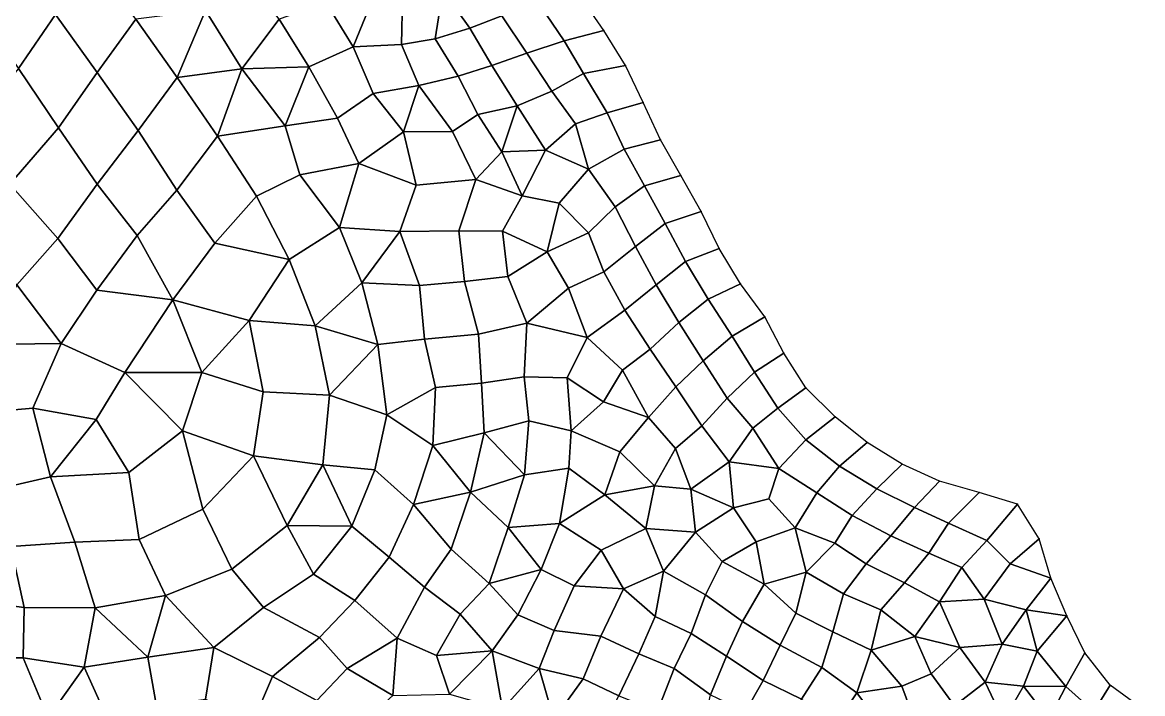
# Model space of a CAD drawing. Extents: x 727294 to 731543, y 8575035 to 8579824.
# Drawn here: x 730345 to 730889, y 8577474 to 8577800 of the extents above; entities that cross this region are included whole.
import ezdxf

# ---------------------------------------------------------------- set-up
doc = ezdxf.new("R2010")
doc.units = 0
for name, color, linetype in [('MESH_BOUND', 25, 'CONTINUOUS'), ('MESH_ELEMS', 250, 'CONTINUOUS'), ('MESH_NODES', 18, 'CONTINUOUS')]:
    doc.layers.add(name, color=color, linetype=linetype)

msp = doc.modelspace()

# ---------------------------------------------------------------- linework, layer by layer
at = {"layer": 'MESH_BOUND', "color": 25}
for points in [[(730627.58, 8577796.01, 38.17), (730616.3, 8577812.52, 38.15)], [(730638.22, 8577779.08, 38.17), (730627.58, 8577796.01, 38.17)], [(730646.79, 8577761.01, 38.17), (730638.22, 8577779.08, 38.17)], [(730655.08, 8577742.82, 38.17), (730646.79, 8577761.01, 38.17)], [(730665.05, 8577725.48, 38.17), (730655.08, 8577742.82, 38.17)], [(730674.96, 8577708.11, 38.17), (730665.05, 8577725.48, 38.17)], [(730683.66, 8577690.11, 38.17), (730674.96, 8577708.11, 38.17)], [(730693.94, 8577672.97, 38.17), (730683.66, 8577690.11, 38.17)], [(730705.84, 8577656.93, 38.16), (730693.94, 8577672.97, 38.17)], [(730715.1, 8577639.2, 38.15), (730705.84, 8577656.93, 38.16)], [(730725.69, 8577622.3, 38.16), (730715.1, 8577639.2, 38.15)], [(730739.95, 8577608.29, 38.17), (730725.69, 8577622.3, 38.16)], [(730755.5, 8577595.72, 38.17), (730739.95, 8577608.29, 38.17)], [(730772.49, 8577585.21, 38.17), (730755.5, 8577595.72, 38.17)], [(730790.73, 8577577.05, 38.17), (730772.49, 8577585.21, 38.17)], [(730809.95, 8577571.54, 38.17), (730790.73, 8577577.05, 38.17)], [(730828.64, 8577565.78, 38.17), (730809.95, 8577571.54, 38.17)], [(730839.1, 8577549.01, 38.17), (730828.64, 8577565.78, 38.17)], [(730844.8, 8577529.88, 38.17), (730839.1, 8577549.01, 38.17)], [(730852.6, 8577511.46, 38.17), (730844.8, 8577529.88, 38.17)], [(730861.26, 8577493.53, 38.17), (730852.6, 8577511.46, 38.17)], [(730873.57, 8577477.85, 38.17), (730861.26, 8577493.53, 38.17)], [(730889.33, 8577466.29, 38.17), (730873.57, 8577477.85, 38.17)]]:
    msp.add_polyline3d(points, dxfattribs=at)
at = {"layer": 'MESH_ELEMS', "color": 179}
for points in [[(730322.69, 8577806.32, 31.09), (730343.31, 8577777.52, 31.19), (730361.33, 8577803.75, 31.31), (730340.89, 8577831.8, 31.02)], [(730400.26, 8577801.47, 30.42), (730379.98, 8577829.61, 30.73), (730361.33, 8577803.75, 31.31), (730381.51, 8577775.56, 31.11)], [(730434.08, 8577805.71, 30.86), (730451.77, 8577777.34, 31), (730469.93, 8577801.47, 30.66), (730450.57, 8577826.54, 30.43)], [(730545.68, 8577792.03, 32.76), (730549.4, 8577815.67, 32.3), (730529.85, 8577812, 31.43), (730529.36, 8577789.17, 31.34)], [(730545.68, 8577792.03, 32.76), (730562.49, 8577797.09, 32.85), (730549.4, 8577815.67, 32.3), (730545.68, 8577792.03, 32.76)], [(730562.49, 8577797.09, 32.85), (730578.07, 8577803.18, 33.02), (730567.37, 8577820.54, 33.11), (730549.4, 8577815.67, 32.3)], [(730514.86, 8577810.33, 31.37), (730492.82, 8577809.43, 30.59), (730505.83, 8577788.15, 31.33), (730514.86, 8577810.33, 31.37)], [(730505.83, 8577788.15, 31.33), (730529.36, 8577789.17, 31.34), (730529.85, 8577812, 31.43), (730514.86, 8577810.33, 31.37)], [(730608.43, 8577791.05, 35.63), (730627.58, 8577796.01, 38.17), (730616.3, 8577812.52, 38.15), (730596.69, 8577808.23, 36.22)], [(730434.08, 8577805.71, 30.86), (730400.26, 8577801.47, 30.42), (730420.32, 8577773.17, 30.75), (730434.08, 8577805.71, 30.86)], [(730434.08, 8577805.71, 30.86), (730420.32, 8577773.17, 30.75), (730451.77, 8577777.34, 31), (730434.08, 8577805.71, 30.86)], [(730492.82, 8577809.43, 30.59), (730469.93, 8577801.47, 30.66), (730484.24, 8577778.33, 30.99), (730505.83, 8577788.15, 31.33)], [(730590.24, 8577785.09, 34.74), (730608.43, 8577791.05, 35.63), (730596.69, 8577808.23, 36.22), (730578.07, 8577803.18, 33.02)], [(730381.51, 8577775.56, 31.11), (730361.33, 8577803.75, 31.31), (730343.31, 8577777.52, 31.19), (730362.73, 8577748.74, 29.89)], [(730420.32, 8577773.17, 30.75), (730400.26, 8577801.47, 30.42), (730381.51, 8577775.56, 31.11), (730401.37, 8577747.37, 30.88)], [(730469.93, 8577801.47, 30.66), (730451.77, 8577777.34, 31), (730484.24, 8577778.33, 30.99), (730469.93, 8577801.47, 30.66)], [(730573.22, 8577779.05, 32.96), (730590.24, 8577785.09, 34.74), (730578.07, 8577803.18, 33.02), (730562.49, 8577797.09, 32.85)], [(730556.89, 8577773.85, 32.64), (730573.22, 8577779.05, 32.96), (730562.49, 8577797.09, 32.85), (730545.68, 8577792.03, 32.76)], [(730627.58, 8577796.01, 38.17), (730608.43, 8577791.05, 35.63), (730617.78, 8577775.06, 35.7), (730638.22, 8577779.08, 38.17)], [(730529.36, 8577789.17, 31.34), (730505.83, 8577788.15, 31.33), (730515.55, 8577765.41, 31.45), (730537.73, 8577769.28, 31.74)], [(730537.73, 8577769.28, 31.74), (730556.89, 8577773.85, 32.64), (730545.68, 8577792.03, 32.76), (730529.36, 8577789.17, 31.34)], [(730602.3, 8577766.59, 35.54), (730617.78, 8577775.06, 35.7), (730608.43, 8577791.05, 35.63), (730590.24, 8577785.09, 34.74)], [(730484.24, 8577778.33, 30.99), (730498.27, 8577753.49, 30.93), (730515.55, 8577765.41, 31.45), (730505.83, 8577788.15, 31.33)], [(730590.24, 8577785.09, 34.74), (730573.22, 8577779.05, 32.96), (730585.46, 8577759.4, 33.17), (730602.3, 8577766.59, 35.54)], [(730324.99, 8577756.12, 31.36), (730339, 8577721.31, 31.47), (730362.73, 8577748.74, 29.89), (730343.31, 8577777.52, 31.19)], [(730420.32, 8577773.17, 30.75), (730440.02, 8577744.63, 31.16), (730451.77, 8577777.34, 31), (730420.32, 8577773.17, 30.75)], [(730440.02, 8577744.63, 31.16), (730472.86, 8577749.62, 31.22), (730451.77, 8577777.34, 31), (730440.02, 8577744.63, 31.16)], [(730484.24, 8577778.33, 30.99), (730451.77, 8577777.34, 31), (730472.86, 8577749.62, 31.22), (730484.24, 8577778.33, 30.99)], [(730498.27, 8577753.49, 30.93), (730484.24, 8577778.33, 30.99), (730472.86, 8577749.62, 31.22), (730498.27, 8577753.49, 30.93)], [(730573.22, 8577779.05, 32.96), (730556.89, 8577773.85, 32.64), (730566.34, 8577755.13, 33.06), (730585.46, 8577759.4, 33.17)], [(730629.29, 8577755.96, 37.48), (730646.79, 8577761.01, 38.17), (730638.22, 8577779.08, 38.17), (730617.78, 8577775.06, 35.7)], [(730362.73, 8577748.74, 29.89), (730381.52, 8577721.28, 30.91), (730401.37, 8577747.37, 30.88), (730381.51, 8577775.56, 31.11)], [(730401.37, 8577747.37, 30.88), (730420.26, 8577718.45, 31.23), (730440.02, 8577744.63, 31.16), (730420.32, 8577773.17, 30.75)], [(730554.07, 8577746.89, 31.89), (730566.34, 8577755.13, 33.06), (730556.89, 8577773.85, 32.64), (730537.73, 8577769.28, 31.74)], [(730617.78, 8577775.06, 35.7), (730602.3, 8577766.59, 35.54), (730613.81, 8577750.71, 35.49), (730629.29, 8577755.96, 37.48)], [(730530.35, 8577746.84, 31.83), (730537.73, 8577769.28, 31.74), (730515.55, 8577765.41, 31.45), (730530.35, 8577746.84, 31.83)], [(730537.73, 8577769.28, 31.74), (730530.35, 8577746.84, 31.83), (730554.07, 8577746.89, 31.89), (730537.73, 8577769.28, 31.74)], [(730599.33, 8577737.85, 34.8), (730613.81, 8577750.71, 35.49), (730602.3, 8577766.59, 35.54), (730585.46, 8577759.4, 33.17)], [(730530.35, 8577746.84, 31.83), (730515.55, 8577765.41, 31.45), (730498.27, 8577753.49, 30.93), (730508.68, 8577731.37, 31.41)], [(730637.54, 8577738.38, 37.88), (730655.08, 8577742.82, 38.17), (730646.79, 8577761.01, 38.17), (730629.29, 8577755.96, 37.48)], [(730578.02, 8577737.11, 33.18), (730585.46, 8577759.4, 33.17), (730566.34, 8577755.13, 33.06), (730578.02, 8577737.11, 33.18)], [(730585.46, 8577759.4, 33.17), (730578.02, 8577737.11, 33.18), (730599.33, 8577737.85, 34.8), (730585.46, 8577759.4, 33.17)], [(730637.54, 8577738.38, 37.88), (730629.29, 8577755.96, 37.48), (730613.81, 8577750.71, 35.49), (730620.2, 8577728.62, 35.58)], [(730479.99, 8577725.83, 30.91), (730508.68, 8577731.37, 31.41), (730498.27, 8577753.49, 30.93), (730472.86, 8577749.62, 31.22)], [(730566.34, 8577755.13, 33.06), (730554.07, 8577746.89, 31.89), (730565.52, 8577723.67, 33.17), (730578.02, 8577737.11, 33.18)], [(730613.81, 8577750.71, 35.49), (730599.33, 8577737.85, 34.8), (730620.2, 8577728.62, 35.58), (730613.81, 8577750.71, 35.49)], [(730339, 8577721.31, 31.47), (730362.36, 8577694.99, 30.5), (730381.52, 8577721.28, 30.91), (730362.73, 8577748.74, 29.89)], [(730420.26, 8577718.45, 31.23), (730401.37, 8577747.37, 30.88), (730381.52, 8577721.28, 30.91), (730400.92, 8577696.41, 31.3)], [(730458.91, 8577715.54, 31.34), (730479.99, 8577725.83, 30.91), (730472.86, 8577749.62, 31.22), (730440.02, 8577744.63, 31.16)], [(730530.35, 8577746.84, 31.83), (730508.68, 8577731.37, 31.41), (730536.49, 8577720.81, 31.9), (730530.35, 8577746.84, 31.83)], [(730554.07, 8577746.89, 31.89), (730530.35, 8577746.84, 31.83), (730536.49, 8577720.81, 31.9), (730565.52, 8577723.67, 33.17)], [(730420.26, 8577718.45, 31.23), (730438.71, 8577692.69, 31.38), (730458.91, 8577715.54, 31.34), (730440.02, 8577744.63, 31.16)], [(730647.43, 8577720.45, 38.09), (730665.05, 8577725.48, 38.17), (730655.08, 8577742.82, 38.17), (730637.54, 8577738.38, 37.88)], [(730565.52, 8577723.67, 33.17), (730587.88, 8577715.71, 33.68), (730578.02, 8577737.11, 33.18), (730565.52, 8577723.67, 33.17)], [(730599.33, 8577737.85, 34.8), (730578.02, 8577737.11, 33.18), (730587.88, 8577715.71, 33.68), (730599.33, 8577737.85, 34.8)], [(730605.99, 8577712.16, 34.26), (730620.2, 8577728.62, 35.58), (730599.33, 8577737.85, 34.8), (730587.88, 8577715.71, 33.68)], [(730620.2, 8577728.62, 35.58), (730633.18, 8577710.36, 35.48), (730647.43, 8577720.45, 38.09), (730637.54, 8577738.38, 37.88)], [(730479.99, 8577725.83, 30.91), (730499.21, 8577700.21, 31.47), (730508.68, 8577731.37, 31.41), (730479.99, 8577725.83, 30.91)], [(730508.68, 8577731.37, 31.41), (730499.21, 8577700.21, 31.47), (730528.56, 8577698.37, 31.85), (730536.49, 8577720.81, 31.9)], [(730633.18, 8577710.36, 35.48), (730620.2, 8577728.62, 35.58), (730605.99, 8577712.16, 34.26), (730620.18, 8577697.71, 35.48)], [(730499.21, 8577700.21, 31.47), (730479.99, 8577725.83, 30.91), (730458.91, 8577715.54, 31.34), (730474.82, 8577684.76, 31.15)], [(730557.22, 8577698.66, 32.29), (730565.52, 8577723.67, 33.17), (730536.49, 8577720.81, 31.9), (730528.56, 8577698.37, 31.85)], [(730565.52, 8577723.67, 33.17), (730557.22, 8577698.66, 32.29), (730578.4, 8577698.46, 33.35), (730587.88, 8577715.71, 33.68)], [(730665.05, 8577725.48, 38.17), (730647.43, 8577720.45, 38.09), (730657.45, 8577702.19, 37.98), (730674.96, 8577708.11, 38.17)], [(730362.36, 8577694.99, 30.5), (730339, 8577721.31, 31.47), (730322.87, 8577690.01, 31.57), (730342.46, 8577672.36, 30.56)], [(730400.92, 8577696.41, 31.3), (730381.52, 8577721.28, 30.91), (730362.36, 8577694.99, 30.5), (730381.35, 8577669.87, 31.26)], [(730438.71, 8577692.69, 31.38), (730420.26, 8577718.45, 31.23), (730400.92, 8577696.41, 31.3), (730418.3, 8577665.19, 31.15)], [(730657.45, 8577702.19, 37.98), (730647.43, 8577720.45, 38.09), (730633.18, 8577710.36, 35.48), (730642.99, 8577691.1, 35.47)], [(730438.71, 8577692.69, 31.38), (730474.82, 8577684.76, 31.15), (730458.91, 8577715.54, 31.34), (730438.71, 8577692.69, 31.38)], [(730587.88, 8577715.71, 33.68), (730578.4, 8577698.46, 33.35), (730600.17, 8577688.4, 33.39), (730605.99, 8577712.16, 34.26)], [(730620.18, 8577697.71, 35.48), (730605.99, 8577712.16, 34.26), (730600.17, 8577688.4, 33.39), (730620.18, 8577697.71, 35.48)], [(730642.99, 8577691.1, 35.47), (730633.18, 8577710.36, 35.48), (730620.18, 8577697.71, 35.48), (730627.66, 8577678.72, 35.42)], [(730674.96, 8577708.11, 38.17), (730657.45, 8577702.19, 37.98), (730667.36, 8577683.77, 37.36), (730683.66, 8577690.11, 38.17)], [(730667.36, 8577683.77, 37.36), (730657.45, 8577702.19, 37.98), (730642.99, 8577691.1, 35.47), (730653, 8577672.4, 35.47)], [(730400.92, 8577696.41, 31.3), (730381.35, 8577669.87, 31.26), (730418.3, 8577665.19, 31.15), (730400.92, 8577696.41, 31.3)], [(730510.05, 8577673.39, 31.3), (730499.21, 8577700.21, 31.47), (730474.82, 8577684.76, 31.15), (730487.34, 8577652.55, 31.62)], [(730510.05, 8577673.39, 31.3), (730528.56, 8577698.37, 31.85), (730499.21, 8577700.21, 31.47), (730510.05, 8577673.39, 31.3)], [(730510.05, 8577673.39, 31.3), (730538.08, 8577672.15, 31.96), (730528.56, 8577698.37, 31.85), (730510.05, 8577673.39, 31.3)], [(730538.08, 8577672.15, 31.96), (730559.9, 8577674.07, 32.43), (730557.22, 8577698.66, 32.29), (730528.56, 8577698.37, 31.85)], [(730578.4, 8577698.46, 33.35), (730557.22, 8577698.66, 32.29), (730559.9, 8577674.07, 32.43), (730580.96, 8577676.42, 33.13)], [(730580.96, 8577676.42, 33.13), (730600.17, 8577688.4, 33.39), (730578.4, 8577698.46, 33.35), (730580.96, 8577676.42, 33.13)], [(730627.66, 8577678.72, 35.42), (730620.18, 8577697.71, 35.48), (730600.17, 8577688.4, 33.39), (730610.48, 8577670.74, 33.07)], [(730381.35, 8577669.87, 31.26), (730362.36, 8577694.99, 30.5), (730342.46, 8577672.36, 30.56), (730364.08, 8577643.9, 31.02)], [(730438.71, 8577692.69, 31.38), (730418.3, 8577665.19, 31.15), (730455.28, 8577655.03, 31.38), (730474.82, 8577684.76, 31.15)], [(730653, 8577672.4, 35.47), (730642.99, 8577691.1, 35.47), (730627.66, 8577678.72, 35.42), (730637.86, 8577660.02, 35.17)], [(730610.48, 8577670.74, 33.07), (730600.17, 8577688.4, 33.39), (730580.96, 8577676.42, 33.13), (730590.23, 8577653.81, 32.98)], [(730683.66, 8577690.11, 38.17), (730667.36, 8577683.77, 37.36), (730678.29, 8577665.41, 35.59), (730693.94, 8577672.97, 38.17)], [(730474.82, 8577684.76, 31.15), (730455.28, 8577655.03, 31.38), (730487.34, 8577652.55, 31.62), (730474.82, 8577684.76, 31.15)], [(730653, 8577672.4, 35.47), (730664.09, 8577654.03, 35.4), (730678.29, 8577665.41, 35.59), (730667.36, 8577683.77, 37.36)], [(730540.52, 8577646.07, 31.91), (730566.75, 8577648.36, 32.06), (730559.9, 8577674.07, 32.43), (730538.08, 8577672.15, 31.96)], [(730590.23, 8577653.81, 32.98), (730580.96, 8577676.42, 33.13), (730559.9, 8577674.07, 32.43), (730566.75, 8577648.36, 32.06)], [(730637.86, 8577660.02, 35.17), (730627.66, 8577678.72, 35.42), (730610.48, 8577670.74, 33.07), (730619.58, 8577646.87, 32.94)], [(730342.46, 8577672.36, 30.56), (730325.45, 8577643.36, 31.48), (730364.08, 8577643.9, 31.02), (730342.46, 8577672.36, 30.56)], [(730381.35, 8577669.87, 31.26), (730364.08, 8577643.9, 31.02), (730395, 8577629.84, 31.46), (730418.3, 8577665.19, 31.15)], [(730517.76, 8577643.45, 31.32), (730510.05, 8577673.39, 31.3), (730487.34, 8577652.55, 31.62), (730517.76, 8577643.45, 31.32)], [(730517.76, 8577643.45, 31.32), (730540.52, 8577646.07, 31.91), (730538.08, 8577672.15, 31.96), (730510.05, 8577673.39, 31.3)], [(730619.58, 8577646.87, 32.94), (730610.48, 8577670.74, 33.07), (730590.23, 8577653.81, 32.98), (730619.58, 8577646.87, 32.94)], [(730664.09, 8577654.03, 35.4), (730653, 8577672.4, 35.47), (730637.86, 8577660.02, 35.17), (730650.09, 8577641.21, 34.45)], [(730689.94, 8577647.43, 35.73), (730705.84, 8577656.93, 38.16), (730693.94, 8577672.97, 38.17), (730678.29, 8577665.41, 35.59)], [(730395, 8577629.84, 31.46), (730432.27, 8577629.83, 31.4), (730418.3, 8577665.19, 31.15), (730395, 8577629.84, 31.46)], [(730418.3, 8577665.19, 31.15), (730432.27, 8577629.83, 31.4), (730455.28, 8577655.03, 31.38), (730418.3, 8577665.19, 31.15)], [(730689.94, 8577647.43, 35.73), (730678.29, 8577665.41, 35.59), (730664.09, 8577654.03, 35.4), (730675.86, 8577635.47, 35.5)], [(730650.09, 8577641.21, 34.45), (730637.86, 8577660.02, 35.17), (730619.58, 8577646.87, 32.94), (730636.7, 8577630.94, 32.85)], [(730455.28, 8577655.03, 31.38), (730432.27, 8577629.83, 31.4), (730462.15, 8577620.37, 31.63), (730455.28, 8577655.03, 31.38)], [(730487.34, 8577652.55, 31.62), (730455.28, 8577655.03, 31.38), (730462.15, 8577620.37, 31.63), (730494.29, 8577618.82, 31.67)], [(730487.34, 8577652.55, 31.62), (730494.29, 8577618.82, 31.67), (730517.76, 8577643.45, 31.32), (730487.34, 8577652.55, 31.62)], [(730588.92, 8577627.7, 32.64), (730590.23, 8577653.81, 32.98), (730566.75, 8577648.36, 32.06), (730568.26, 8577624.6, 31.99)], [(730609.8, 8577627.16, 32.87), (730619.58, 8577646.87, 32.94), (730590.23, 8577653.81, 32.98), (730588.92, 8577627.7, 32.64)], [(730650.09, 8577641.21, 34.45), (730662.52, 8577622.81, 34.22), (730675.86, 8577635.47, 35.5), (730664.09, 8577654.03, 35.4)], [(730689.94, 8577647.43, 35.73), (730700.85, 8577629.93, 35.37), (730715.1, 8577639.2, 38.15), (730705.84, 8577656.93, 38.16)], [(730545.81, 8577622.5, 31.52), (730568.26, 8577624.6, 31.99), (730566.75, 8577648.36, 32.06), (730540.52, 8577646.07, 31.91)], [(730609.8, 8577627.16, 32.87), (730627.51, 8577615.49, 32.86), (730636.7, 8577630.94, 32.85), (730619.58, 8577646.87, 32.94)], [(730675.86, 8577635.47, 35.5), (730687.6, 8577617.35, 35.65), (730700.85, 8577629.93, 35.37), (730689.94, 8577647.43, 35.73)], [(730350.31, 8577612.45, 31.13), (730364.08, 8577643.9, 31.02), (730325.45, 8577643.36, 31.48), (730319.2, 8577609.66, 30.99)], [(730381.09, 8577606.95, 31.53), (730395, 8577629.84, 31.46), (730364.08, 8577643.9, 31.02), (730350.31, 8577612.45, 31.13)], [(730522.23, 8577609.21, 31.81), (730517.76, 8577643.45, 31.32), (730494.29, 8577618.82, 31.67), (730522.23, 8577609.21, 31.81)], [(730517.76, 8577643.45, 31.32), (730522.23, 8577609.21, 31.81), (730545.81, 8577622.5, 31.52), (730540.52, 8577646.07, 31.91)], [(730662.52, 8577622.81, 34.22), (730650.09, 8577641.21, 34.45), (730636.7, 8577630.94, 32.85), (730649.39, 8577607.89, 32.99)], [(730725.69, 8577622.3, 38.16), (730715.1, 8577639.2, 38.15), (730700.85, 8577629.93, 35.37), (730712.17, 8577612.42, 35.61)], [(730636.7, 8577630.94, 32.85), (730627.51, 8577615.49, 32.86), (730649.39, 8577607.89, 32.99), (730636.7, 8577630.94, 32.85)], [(730687.6, 8577617.35, 35.65), (730675.86, 8577635.47, 35.5), (730662.52, 8577622.81, 34.22), (730675.19, 8577603.89, 35.13)], [(730422.97, 8577601.44, 31.47), (730395, 8577629.84, 31.46), (730381.09, 8577606.95, 31.53), (730396.86, 8577581.15, 31.54)], [(730432.27, 8577629.83, 31.4), (730395, 8577629.84, 31.46), (730422.97, 8577601.44, 31.47), (730432.27, 8577629.83, 31.4)], [(730462.15, 8577620.37, 31.63), (730432.27, 8577629.83, 31.4), (730422.97, 8577601.44, 31.47), (730457.47, 8577589.31, 31.85)], [(730591.16, 8577606.39, 32.1), (730588.92, 8577627.7, 32.64), (730568.26, 8577624.6, 31.99), (730569.51, 8577600.48, 32.04)], [(730609.8, 8577627.16, 32.87), (730588.92, 8577627.7, 32.64), (730591.16, 8577606.39, 32.1), (730611.81, 8577601.37, 32.89)], [(730609.8, 8577627.16, 32.87), (730611.81, 8577601.37, 32.89), (730627.51, 8577615.49, 32.86), (730609.8, 8577627.16, 32.87)], [(730712.17, 8577612.42, 35.61), (730700.85, 8577629.93, 35.37), (730687.6, 8577617.35, 35.65), (730700.04, 8577602.78, 35.95)], [(730494.29, 8577618.82, 31.67), (730462.15, 8577620.37, 31.63), (730457.47, 8577589.31, 31.85), (730491.14, 8577584.9, 31.88)], [(730522.23, 8577609.21, 31.81), (730544.48, 8577594.26, 31.44), (730545.81, 8577622.5, 31.52), (730522.23, 8577609.21, 31.81)], [(730569.51, 8577600.48, 32.04), (730568.26, 8577624.6, 31.99), (730545.81, 8577622.5, 31.52), (730544.48, 8577594.26, 31.44)], [(730649.39, 8577607.89, 32.99), (730662.41, 8577592.87, 33.12), (730675.19, 8577603.89, 35.13), (730662.52, 8577622.81, 34.22)], [(730725.78, 8577597.07, 35.55), (730739.95, 8577608.29, 38.17), (730725.69, 8577622.3, 38.16), (730712.17, 8577612.42, 35.61)], [(730491.14, 8577584.9, 31.88), (730516.31, 8577582.47, 31.47), (730522.23, 8577609.21, 31.81), (730494.29, 8577618.82, 31.67)], [(730635.37, 8577591.32, 33.07), (730649.39, 8577607.89, 32.99), (730627.51, 8577615.49, 32.86), (730611.81, 8577601.37, 32.89)], [(730675.19, 8577603.89, 35.13), (730688.55, 8577586.44, 35.69), (730700.04, 8577602.78, 35.95), (730687.6, 8577617.35, 35.65)], [(730350.31, 8577612.45, 31.13), (730319.2, 8577609.66, 30.99), (730326.46, 8577571.66, 30.85), (730358.88, 8577579.13, 31.72)], [(730350.31, 8577612.45, 31.13), (730358.88, 8577579.13, 31.72), (730381.09, 8577606.95, 31.53), (730350.31, 8577612.45, 31.13)], [(730516.31, 8577582.47, 31.47), (730535.11, 8577565.72, 31.48), (730544.48, 8577594.26, 31.44), (730522.23, 8577609.21, 31.81)], [(730700.04, 8577602.78, 35.95), (730712.56, 8577583.2, 35.49), (730725.78, 8577597.07, 35.55), (730712.17, 8577612.42, 35.61)], [(730381.09, 8577606.95, 31.53), (730358.88, 8577579.13, 31.72), (730396.86, 8577581.15, 31.54), (730381.09, 8577606.95, 31.53)], [(730589.13, 8577580.11, 32.13), (730591.16, 8577606.39, 32.1), (730569.51, 8577600.48, 32.04), (730589.13, 8577580.11, 32.13)], [(730610.64, 8577583.23, 32.84), (730611.81, 8577601.37, 32.89), (730591.16, 8577606.39, 32.1), (730589.13, 8577580.11, 32.13)], [(730662.41, 8577592.87, 33.12), (730649.39, 8577607.89, 32.99), (730635.37, 8577591.32, 33.07), (730652.22, 8577574.79, 33.2)], [(730662.41, 8577592.87, 33.12), (730669.86, 8577573.14, 33.13), (730688.55, 8577586.44, 35.69), (730675.19, 8577603.89, 35.13)], [(730742.16, 8577584.29, 35.59), (730755.5, 8577595.72, 38.17), (730739.95, 8577608.29, 38.17), (730725.78, 8577597.07, 35.55)], [(730432.84, 8577563.41, 31.77), (730422.97, 8577601.44, 31.47), (730396.86, 8577581.15, 31.54), (730401.84, 8577548.67, 31.61)], [(730457.47, 8577589.31, 31.85), (730422.97, 8577601.44, 31.47), (730432.84, 8577563.41, 31.77), (730457.47, 8577589.31, 31.85)], [(730562.85, 8577571.72, 31.55), (730569.51, 8577600.48, 32.04), (730544.48, 8577594.26, 31.44), (730562.85, 8577571.72, 31.55)], [(730589.13, 8577580.11, 32.13), (730569.51, 8577600.48, 32.04), (730562.85, 8577571.72, 31.55), (730589.13, 8577580.11, 32.13)], [(730610.64, 8577583.23, 32.84), (730628.06, 8577570.35, 32.99), (730635.37, 8577591.32, 33.07), (730611.81, 8577601.37, 32.89)], [(730712.56, 8577583.2, 35.49), (730700.04, 8577602.78, 35.95), (730688.55, 8577586.44, 35.69), (730712.56, 8577583.2, 35.49)], [(730535.11, 8577565.72, 31.48), (730562.85, 8577571.72, 31.55), (730544.48, 8577594.26, 31.44), (730535.11, 8577565.72, 31.48)], [(730662.41, 8577592.87, 33.12), (730652.22, 8577574.79, 33.2), (730669.86, 8577573.14, 33.13), (730662.41, 8577592.87, 33.12)], [(730731.01, 8577571.35, 35.43), (730742.16, 8577584.29, 35.59), (730725.78, 8577597.07, 35.55), (730712.56, 8577583.2, 35.49)], [(730760.2, 8577573.24, 35.42), (730772.49, 8577585.21, 38.17), (730755.5, 8577595.72, 38.17), (730742.16, 8577584.29, 35.59)], [(730473.87, 8577555.38, 31.89), (730457.47, 8577589.31, 31.85), (730432.84, 8577563.41, 31.77), (730446.9, 8577534.14, 31.28)], [(730491.14, 8577584.9, 31.88), (730457.47, 8577589.31, 31.85), (730473.87, 8577555.38, 31.89), (730491.14, 8577584.9, 31.88)], [(730635.37, 8577591.32, 33.07), (730628.06, 8577570.35, 32.99), (730652.22, 8577574.79, 33.2), (730635.37, 8577591.32, 33.07)], [(730505.14, 8577555.09, 31.76), (730491.14, 8577584.9, 31.88), (730473.87, 8577555.38, 31.89), (730505.14, 8577555.09, 31.76)], [(730516.31, 8577582.47, 31.47), (730491.14, 8577584.9, 31.88), (730505.14, 8577555.09, 31.76), (730516.31, 8577582.47, 31.47)], [(730505.14, 8577555.09, 31.76), (730523.39, 8577539.99, 31.72), (730535.11, 8577565.72, 31.48), (730516.31, 8577582.47, 31.47)], [(730589.13, 8577580.11, 32.13), (730581.17, 8577554.45, 32.06), (730606.08, 8577556.41, 32.53), (730610.64, 8577583.23, 32.84)], [(730628.06, 8577570.35, 32.99), (730610.64, 8577583.23, 32.84), (730606.08, 8577556.41, 32.53), (730628.06, 8577570.35, 32.99)], [(730688.55, 8577586.44, 35.69), (730669.86, 8577573.14, 33.13), (730690.58, 8577563.95, 33.97), (730688.55, 8577586.44, 35.69)], [(730707.7, 8577568.42, 35.48), (730712.56, 8577583.2, 35.49), (730688.55, 8577586.44, 35.69), (730690.58, 8577563.95, 33.97)], [(730707.7, 8577568.42, 35.48), (730720.56, 8577554.3, 35.43), (730731.01, 8577571.35, 35.43), (730712.56, 8577583.2, 35.49)], [(730742.16, 8577584.29, 35.59), (730731.01, 8577571.35, 35.43), (730748.32, 8577560.34, 35.45), (730760.2, 8577573.24, 35.42)], [(730778.58, 8577564.24, 36.11), (730790.73, 8577577.05, 38.17), (730772.49, 8577585.21, 38.17), (730760.2, 8577573.24, 35.42)], [(730358.88, 8577579.13, 31.72), (730326.46, 8577571.66, 30.85), (730339.56, 8577545.24, 31), (730370.68, 8577547.34, 31.19)], [(730396.86, 8577581.15, 31.54), (730358.88, 8577579.13, 31.72), (730370.68, 8577547.34, 31.19), (730401.84, 8577548.67, 31.61)], [(730589.13, 8577580.11, 32.13), (730562.85, 8577571.72, 31.55), (730581.17, 8577554.45, 32.06), (730589.13, 8577580.11, 32.13)], [(730795.1, 8577556.62, 38.14), (730809.95, 8577571.54, 38.17), (730790.73, 8577577.05, 38.17), (730778.58, 8577564.24, 36.11)], [(730562.85, 8577571.72, 31.55), (730535.11, 8577565.72, 31.48), (730553.52, 8577543.95, 31.58), (730562.85, 8577571.72, 31.55)], [(730553.52, 8577543.95, 31.58), (730571.98, 8577527.18, 31.92), (730581.17, 8577554.45, 32.06), (730562.85, 8577571.72, 31.55)], [(730652.22, 8577574.79, 33.2), (730628.06, 8577570.35, 32.99), (730648.01, 8577553.92, 33.05), (730652.22, 8577574.79, 33.2)], [(730672.16, 8577552.13, 33.02), (730669.86, 8577573.14, 33.13), (730652.22, 8577574.79, 33.2), (730648.01, 8577553.92, 33.05)], [(730672.16, 8577552.13, 33.02), (730690.58, 8577563.95, 33.97), (730669.86, 8577573.14, 33.13), (730672.16, 8577552.13, 33.02)], [(730739.8, 8577546.81, 35.53), (730748.32, 8577560.34, 35.45), (730731.01, 8577571.35, 35.43), (730720.56, 8577554.3, 35.43)], [(730767.04, 8577550.45, 35.41), (730778.58, 8577564.24, 36.11), (730760.2, 8577573.24, 35.42), (730748.32, 8577560.34, 35.45)], [(730813.72, 8577548.14, 38.17), (730828.64, 8577565.78, 38.17), (730809.95, 8577571.54, 38.17), (730795.1, 8577556.62, 38.14)], [(730523.39, 8577539.99, 31.72), (730540.52, 8577525.47, 31.65), (730553.52, 8577543.95, 31.58), (730535.11, 8577565.72, 31.48)], [(730626.38, 8577543.38, 32.68), (730648.01, 8577553.92, 33.05), (730628.06, 8577570.35, 32.99), (730606.08, 8577556.41, 32.53)], [(730701.68, 8577547.46, 34.54), (730720.56, 8577554.3, 35.43), (730707.7, 8577568.42, 35.48), (730690.58, 8577563.95, 33.97)], [(730839.1, 8577549.01, 38.17), (730828.64, 8577565.78, 38.17), (730813.72, 8577548.14, 38.17), (730824.96, 8577536.78, 38.17)], [(730446.9, 8577534.14, 31.28), (730432.84, 8577563.41, 31.77), (730401.84, 8577548.67, 31.61), (730414.7, 8577521.38, 31.72)], [(730685.11, 8577537.91, 32.95), (730701.68, 8577547.46, 34.54), (730690.58, 8577563.95, 33.97), (730672.16, 8577552.13, 33.02)], [(730755.1, 8577536.83, 35.62), (730767.04, 8577550.45, 35.41), (730748.32, 8577560.34, 35.45), (730739.8, 8577546.81, 35.53)], [(730785.55, 8577542.06, 35.61), (730795.1, 8577556.62, 38.14), (730778.58, 8577564.24, 36.11), (730767.04, 8577550.45, 35.41)], [(730446.9, 8577534.14, 31.28), (730462.34, 8577515.57, 31.17), (730486.62, 8577531.84, 31.75), (730473.87, 8577555.38, 31.89)], [(730473.87, 8577555.38, 31.89), (730486.62, 8577531.84, 31.75), (730505.14, 8577555.09, 31.76), (730473.87, 8577555.38, 31.89)], [(730506.65, 8577518.91, 31.34), (730523.39, 8577539.99, 31.72), (730505.14, 8577555.09, 31.76), (730486.62, 8577531.84, 31.75)], [(730597.22, 8577534.08, 32.34), (730581.17, 8577554.45, 32.06), (730571.98, 8577527.18, 31.92), (730597.22, 8577534.08, 32.34)], [(730606.08, 8577556.41, 32.53), (730581.17, 8577554.45, 32.06), (730597.22, 8577534.08, 32.34), (730606.08, 8577556.41, 32.53)], [(730597.22, 8577534.08, 32.34), (730613.28, 8577526.13, 32.46), (730626.38, 8577543.38, 32.68), (730606.08, 8577556.41, 32.53)], [(730725.93, 8577532.68, 35.63), (730720.56, 8577554.3, 35.43), (730701.68, 8577547.46, 34.54), (730705.49, 8577526.98, 33.18)], [(730720.56, 8577554.3, 35.43), (730725.93, 8577532.68, 35.63), (730739.8, 8577546.81, 35.53), (730720.56, 8577554.3, 35.43)], [(730801.58, 8577535.06, 35.74), (730813.72, 8577548.14, 38.17), (730795.1, 8577556.62, 38.14), (730785.55, 8577542.06, 35.61)], [(730648.01, 8577553.92, 33.05), (730626.38, 8577543.38, 32.68), (730637.19, 8577524.59, 32.78), (730656.6, 8577533.31, 32.87)], [(730648.01, 8577553.92, 33.05), (730656.6, 8577533.31, 32.87), (730672.16, 8577552.13, 33.02), (730648.01, 8577553.92, 33.05)], [(730656.6, 8577533.31, 32.87), (730677.05, 8577521.7, 33.04), (730685.11, 8577537.91, 32.95), (730672.16, 8577552.13, 33.02)], [(730773.66, 8577527.54, 35.64), (730785.55, 8577542.06, 35.61), (730767.04, 8577550.45, 35.41), (730755.1, 8577536.83, 35.62)], [(730824.96, 8577536.78, 38.17), (730844.8, 8577529.88, 38.17), (730839.1, 8577549.01, 38.17), (730824.96, 8577536.78, 38.17)], [(730311.78, 8577520.18, 31.93), (730346.01, 8577515.52, 31.57), (730339.56, 8577545.24, 31), (730311.78, 8577520.18, 31.93)], [(730346.01, 8577515.52, 31.57), (730380.52, 8577515.46, 31.07), (730370.68, 8577547.34, 31.19), (730339.56, 8577545.24, 31)], [(730380.52, 8577515.46, 31.07), (730414.7, 8577521.38, 31.72), (730401.84, 8577548.67, 31.61), (730370.68, 8577547.34, 31.19)], [(730571.98, 8577527.18, 31.92), (730553.52, 8577543.95, 31.58), (730540.52, 8577525.47, 31.65), (730557.9, 8577512.28, 32.01)], [(730626.38, 8577543.38, 32.68), (730613.28, 8577526.13, 32.46), (730637.19, 8577524.59, 32.78), (730626.38, 8577543.38, 32.68)], [(730701.68, 8577547.46, 34.54), (730685.11, 8577537.91, 32.95), (730705.49, 8577526.98, 33.18), (730701.68, 8577547.46, 34.54)], [(730739.8, 8577546.81, 35.53), (730725.93, 8577532.68, 35.63), (730743.97, 8577522.2, 35.62), (730755.1, 8577536.83, 35.62)], [(730824.96, 8577536.78, 38.17), (730813.72, 8577548.14, 38.17), (730801.58, 8577535.06, 35.74), (730812.45, 8577519.56, 38.17)], [(730506.65, 8577518.91, 31.34), (730527.25, 8577500.7, 31.4), (730540.52, 8577525.47, 31.65), (730523.39, 8577539.99, 31.72)], [(730677.05, 8577521.7, 33.04), (730695.01, 8577508.71, 33.19), (730705.49, 8577526.98, 33.18), (730685.11, 8577537.91, 32.95)], [(730785.55, 8577542.06, 35.61), (730773.66, 8577527.54, 35.64), (730790.6, 8577518.39, 35.64), (730801.58, 8577535.06, 35.74)], [(730446.9, 8577534.14, 31.28), (730414.7, 8577521.38, 31.72), (730438.25, 8577496.11, 31.58), (730462.34, 8577515.57, 31.17)], [(730571.98, 8577527.18, 31.92), (730585.81, 8577511.96, 32.34), (730597.22, 8577534.08, 32.34), (730571.98, 8577527.18, 31.92)], [(730603.52, 8577504.33, 31.92), (730613.28, 8577526.13, 32.46), (730597.22, 8577534.08, 32.34), (730585.81, 8577511.96, 32.34)], [(730656.6, 8577533.31, 32.87), (730637.19, 8577524.59, 32.78), (730652.61, 8577511.22, 32.88), (730656.6, 8577533.31, 32.87)], [(730652.61, 8577511.22, 32.88), (730670.1, 8577502.89, 33.24), (730677.05, 8577521.7, 33.04), (730656.6, 8577533.31, 32.87)], [(730705.49, 8577526.98, 33.18), (730720.92, 8577512.85, 35.51), (730725.93, 8577532.68, 35.63), (730705.49, 8577526.98, 33.18)], [(730720.92, 8577512.85, 35.51), (730738.92, 8577503.75, 35.45), (730743.97, 8577522.2, 35.62), (730725.93, 8577532.68, 35.63)], [(730762.1, 8577514.5, 35.72), (730773.66, 8577527.54, 35.64), (730755.1, 8577536.83, 35.62), (730743.97, 8577522.2, 35.62)], [(730812.45, 8577519.56, 38.17), (730801.58, 8577535.06, 35.74), (730790.6, 8577518.39, 35.64), (730812.45, 8577519.56, 38.17)], [(730832.72, 8577514.51, 38.17), (730844.8, 8577529.88, 38.17), (730824.96, 8577536.78, 38.17), (730812.45, 8577519.56, 38.17)], [(730489.57, 8577501.02, 31.68), (730506.65, 8577518.91, 31.34), (730486.62, 8577531.84, 31.75), (730462.34, 8577515.57, 31.17)], [(730557.9, 8577512.28, 32.01), (730573.31, 8577494.51, 32.15), (730585.81, 8577511.96, 32.34), (730571.98, 8577527.18, 31.92)], [(730695.01, 8577508.71, 33.19), (730713.28, 8577497.35, 34.7), (730720.92, 8577512.85, 35.51), (730705.49, 8577526.98, 33.18)], [(730778.77, 8577501.56, 35.49), (730790.6, 8577518.39, 35.64), (730773.66, 8577527.54, 35.64), (730762.1, 8577514.5, 35.72)], [(730844.8, 8577529.88, 38.17), (730832.72, 8577514.51, 38.17), (730852.6, 8577511.46, 38.17), (730844.8, 8577529.88, 38.17)], [(730546.38, 8577492.24, 32), (730557.9, 8577512.28, 32.01), (730540.52, 8577525.47, 31.65), (730527.25, 8577500.7, 31.4)], [(730613.28, 8577526.13, 32.46), (730603.52, 8577504.33, 31.92), (730626.2, 8577501.57, 32.5), (730637.19, 8577524.59, 32.78)], [(730626.2, 8577501.57, 32.5), (730644.68, 8577493.07, 32.83), (730652.61, 8577511.22, 32.88), (730637.19, 8577524.59, 32.78)], [(730695.01, 8577508.71, 33.19), (730677.05, 8577521.7, 33.04), (730670.1, 8577502.89, 33.24), (730687.25, 8577491.9, 33.16)], [(730762.1, 8577514.5, 35.72), (730743.97, 8577522.2, 35.62), (730738.92, 8577503.75, 35.45), (730757.52, 8577494.89, 35.33)], [(730318.18, 8577491.05, 32.15), (730345.51, 8577491.12, 31.85), (730346.01, 8577515.52, 31.57), (730311.78, 8577520.18, 31.93)], [(730406.14, 8577491.46, 31.47), (730414.7, 8577521.38, 31.72), (730380.52, 8577515.46, 31.07), (730406.14, 8577491.46, 31.47)], [(730414.7, 8577521.38, 31.72), (730406.14, 8577491.46, 31.47), (730438.25, 8577496.11, 31.58), (730414.7, 8577521.38, 31.72)], [(730502.88, 8577485.86, 31.99), (730527.25, 8577500.7, 31.4), (730506.65, 8577518.91, 31.34), (730489.57, 8577501.02, 31.68)], [(730778.77, 8577501.56, 35.49), (730800.53, 8577496.09, 35.47), (730790.6, 8577518.39, 35.64), (730778.77, 8577501.56, 35.49)], [(730800.53, 8577496.09, 35.47), (730821.06, 8577497.72, 38.17), (730812.45, 8577519.56, 38.17), (730790.6, 8577518.39, 35.64)], [(730821.06, 8577497.72, 38.17), (730832.72, 8577514.51, 38.17), (730812.45, 8577519.56, 38.17), (730821.06, 8577497.72, 38.17)], [(730375.19, 8577486.59, 31.43), (730380.52, 8577515.46, 31.07), (730346.01, 8577515.52, 31.57), (730345.51, 8577491.12, 31.85)], [(730380.52, 8577515.46, 31.07), (730375.19, 8577486.59, 31.43), (730406.14, 8577491.46, 31.47), (730380.52, 8577515.46, 31.07)], [(730466.71, 8577482.09, 31.75), (730489.57, 8577501.02, 31.68), (730462.34, 8577515.57, 31.17), (730438.25, 8577496.11, 31.58)], [(730557.9, 8577512.28, 32.01), (730546.38, 8577492.24, 32), (730573.31, 8577494.51, 32.15), (730557.9, 8577512.28, 32.01)], [(730596.18, 8577485.97, 32.18), (730603.52, 8577504.33, 31.92), (730585.81, 8577511.96, 32.34), (730573.31, 8577494.51, 32.15)], [(730644.68, 8577493.07, 32.83), (730661.76, 8577485.95, 33.1), (730670.1, 8577502.89, 33.24), (730652.61, 8577511.22, 32.88)], [(730713.28, 8577497.35, 34.7), (730733.52, 8577486.4, 35.29), (730738.92, 8577503.75, 35.45), (730720.92, 8577512.85, 35.51)], [(730762.1, 8577514.5, 35.72), (730757.52, 8577494.89, 35.33), (730778.77, 8577501.56, 35.49), (730762.1, 8577514.5, 35.72)], [(730832.72, 8577514.51, 38.17), (730821.06, 8577497.72, 38.17), (730838.1, 8577494.32, 38.17), (730832.72, 8577514.51, 38.17)], [(730838.1, 8577494.32, 38.17), (730852.6, 8577511.46, 38.17), (730832.72, 8577514.51, 38.17), (730838.1, 8577494.32, 38.17)], [(730861.26, 8577493.53, 38.17), (730852.6, 8577511.46, 38.17), (730838.1, 8577494.32, 38.17), (730852.08, 8577477.24, 38.17)], [(730687.25, 8577491.9, 33.16), (730705.06, 8577480.07, 33), (730713.28, 8577497.35, 34.7), (730695.01, 8577508.71, 33.19)], [(730489.57, 8577501.02, 31.68), (730466.71, 8577482.09, 31.75), (730488.22, 8577470.33, 31.91), (730502.88, 8577485.86, 31.99)], [(730502.88, 8577485.86, 31.99), (730525.18, 8577472.78, 32.06), (730527.25, 8577500.7, 31.4), (730502.88, 8577485.86, 31.99)], [(730525.18, 8577472.78, 32.06), (730552.58, 8577473.42, 32.07), (730546.38, 8577492.24, 32), (730527.25, 8577500.7, 31.4)], [(730617.66, 8577480.92, 32.22), (730626.2, 8577501.57, 32.5), (730603.52, 8577504.33, 31.92), (730596.18, 8577485.97, 32.18)], [(730617.66, 8577480.92, 32.22), (730634.97, 8577472.72, 32.47), (730644.68, 8577493.07, 32.83), (730626.2, 8577501.57, 32.5)], [(730661.76, 8577485.95, 33.1), (730679.49, 8577473.06, 32.9), (730687.25, 8577491.9, 33.16), (730670.1, 8577502.89, 33.24)], [(730733.52, 8577486.4, 35.29), (730750.48, 8577474.04, 35.17), (730757.52, 8577494.89, 35.33), (730738.92, 8577503.75, 35.45)], [(730772.3, 8577477.31, 35.2), (730786.62, 8577483.35, 35.27), (730778.77, 8577501.56, 35.49), (730757.52, 8577494.89, 35.33)], [(730800.53, 8577496.09, 35.47), (730778.77, 8577501.56, 35.49), (730786.62, 8577483.35, 35.27), (730800.53, 8577496.09, 35.47)], [(730406.14, 8577491.46, 31.47), (730410.39, 8577467.59, 31.65), (730434.19, 8577471.08, 31.65), (730438.25, 8577496.11, 31.58)], [(730434.19, 8577471.08, 31.65), (730457.15, 8577459.77, 31.57), (730466.71, 8577482.09, 31.75), (730438.25, 8577496.11, 31.58)], [(730573.31, 8577494.51, 32.15), (730546.38, 8577492.24, 32), (730552.58, 8577473.42, 32.07), (730573.31, 8577494.51, 32.15)], [(730578.46, 8577466.14, 31.85), (730573.31, 8577494.51, 32.15), (730552.58, 8577473.42, 32.07), (730578.46, 8577466.14, 31.85)], [(730578.46, 8577466.14, 31.85), (730596.18, 8577485.97, 32.18), (730573.31, 8577494.51, 32.15), (730578.46, 8577466.14, 31.85)], [(730723.59, 8577471.01, 35.1), (730733.52, 8577486.4, 35.29), (730713.28, 8577497.35, 34.7), (730705.06, 8577480.07, 33)], [(730757.52, 8577494.89, 35.33), (730750.48, 8577474.04, 35.17), (730772.3, 8577477.31, 35.2), (730757.52, 8577494.89, 35.33)], [(730812.92, 8577479.29, 37.87), (730800.53, 8577496.09, 35.47), (730786.62, 8577483.35, 35.27), (730798.01, 8577467.81, 35.13)], [(730800.53, 8577496.09, 35.47), (730812.92, 8577479.29, 37.87), (730821.06, 8577497.72, 38.17), (730800.53, 8577496.09, 35.47)], [(730831.45, 8577477.42, 38.17), (730838.1, 8577494.32, 38.17), (730821.06, 8577497.72, 38.17), (730812.92, 8577479.29, 37.87)], [(730852.08, 8577477.24, 38.17), (730838.1, 8577494.32, 38.17), (730831.45, 8577477.42, 38.17), (730852.08, 8577477.24, 38.17)], [(730345.51, 8577491.12, 31.85), (730318.18, 8577491.05, 32.15), (730330.36, 8577462.87, 32.04), (730357.69, 8577461.91, 31.47)], [(730345.51, 8577491.12, 31.85), (730357.69, 8577461.91, 31.47), (730375.19, 8577486.59, 31.43), (730345.51, 8577491.12, 31.85)], [(730386.44, 8577461.51, 31.48), (730410.39, 8577467.59, 31.65), (730406.14, 8577491.46, 31.47), (730375.19, 8577486.59, 31.43)], [(730653.75, 8577465.26, 32.56), (730661.76, 8577485.95, 33.1), (730644.68, 8577493.07, 32.83), (730634.97, 8577472.72, 32.47)], [(730705.06, 8577480.07, 33), (730687.25, 8577491.9, 33.16), (730679.49, 8577473.06, 32.9), (730696.37, 8577465.08, 32.91)], [(730852.08, 8577477.24, 38.17), (730865.72, 8577465.1, 38.17), (730873.57, 8577477.85, 38.17), (730861.26, 8577493.53, 38.17)], [(730386.44, 8577461.51, 31.48), (730375.19, 8577486.59, 31.43), (730357.69, 8577461.91, 31.47), (730386.44, 8577461.51, 31.48)], [(730507.62, 8577456.9, 32.02), (730525.18, 8577472.78, 32.06), (730502.88, 8577485.86, 31.99), (730488.22, 8577470.33, 31.91)], [(730596.18, 8577485.97, 32.18), (730578.46, 8577466.14, 31.85), (730603.31, 8577461.17, 32.37), (730596.18, 8577485.97, 32.18)], [(730617.66, 8577480.92, 32.22), (730596.18, 8577485.97, 32.18), (730603.31, 8577461.17, 32.37), (730617.66, 8577480.92, 32.22)], [(730679.49, 8577473.06, 32.9), (730661.76, 8577485.95, 33.1), (730653.75, 8577465.26, 32.56), (730675.04, 8577453.09, 32.97)], [(730750.48, 8577474.04, 35.17), (730733.52, 8577486.4, 35.29), (730723.59, 8577471.01, 35.1), (730739.47, 8577457.72, 35.15)], [(730457.15, 8577459.77, 31.57), (730483.08, 8577447.47, 31.63), (730488.22, 8577470.33, 31.91), (730466.71, 8577482.09, 31.75)], [(730623.96, 8577451.85, 32.35), (730634.97, 8577472.72, 32.47), (730617.66, 8577480.92, 32.22), (730603.31, 8577461.17, 32.37)], [(730723.59, 8577471.01, 35.1), (730705.06, 8577480.07, 33), (730696.37, 8577465.08, 32.91), (730715.14, 8577452.69, 33.18)], [(730786.62, 8577483.35, 35.27), (730772.3, 8577477.31, 35.2), (730778.24, 8577461.66, 35.16), (730798.01, 8577467.81, 35.13)], [(730798.01, 8577467.81, 35.13), (730812.27, 8577449.82, 35.07), (730821.83, 8577460.5, 35.07), (730812.92, 8577479.29, 37.87)], [(730821.83, 8577460.5, 35.07), (730831.45, 8577477.42, 38.17), (730812.92, 8577479.29, 37.87), (730821.83, 8577460.5, 35.07)], [(730739.47, 8577457.72, 35.15), (730752.14, 8577441.16, 35.15), (730764.44, 8577455.26, 35.16), (730750.48, 8577474.04, 35.17)], [(730764.44, 8577455.26, 35.16), (730778.24, 8577461.66, 35.16), (730772.3, 8577477.31, 35.2), (730750.48, 8577474.04, 35.17)], [(730821.83, 8577460.5, 35.07), (730835.09, 8577447.6, 35.51), (730843.78, 8577461.36, 38.17), (730831.45, 8577477.42, 38.17)], [(730831.45, 8577477.42, 38.17), (730843.78, 8577461.36, 38.17), (730852.08, 8577477.24, 38.17), (730831.45, 8577477.42, 38.17)], [(730843.78, 8577461.36, 38.17), (730858.33, 8577449.9, 38.17), (730865.72, 8577465.1, 38.17), (730852.08, 8577477.24, 38.17)], [(730865.72, 8577465.1, 38.17), (730881.42, 8577453.14, 38.17), (730889.33, 8577466.29, 38.17), (730873.57, 8577477.85, 38.17)]]:
    msp.add_3dface(points, dxfattribs=at)
at = {"layer": 'MESH_NODES', "color": 18}
for p in [(730562.49, 8577797.09, 32.85), (730627.58, 8577796.01, 38.17), (730529.36, 8577789.17, 31.34), (730545.68, 8577792.03, 32.76), (730608.43, 8577791.05, 35.63), (730505.83, 8577788.15, 31.33), (730590.24, 8577785.09, 34.74), (730451.77, 8577777.34, 31), (730484.24, 8577778.33, 30.99), (730573.22, 8577779.05, 32.96), (730638.22, 8577779.08, 38.17), (730381.51, 8577775.56, 31.11), (730420.32, 8577773.17, 30.75), (730556.89, 8577773.85, 32.64), (730617.78, 8577775.06, 35.7), (730537.73, 8577769.28, 31.74), (730602.3, 8577766.59, 35.54), (730515.55, 8577765.41, 31.45), (730646.79, 8577761.01, 38.17), (730585.46, 8577759.4, 33.17), (730629.29, 8577755.96, 37.48), (730498.27, 8577753.49, 30.93), (730566.34, 8577755.13, 33.06), (730613.81, 8577750.71, 35.49), (730362.73, 8577748.74, 29.89), (730401.37, 8577747.37, 30.88), (730472.86, 8577749.62, 31.22), (730530.35, 8577746.84, 31.83), (730554.07, 8577746.89, 31.89), (730440.02, 8577744.63, 31.16), (730655.08, 8577742.82, 38.17), (730578.02, 8577737.11, 33.18), (730599.33, 8577737.85, 34.8), (730637.54, 8577738.38, 37.88), (730508.68, 8577731.37, 31.41), (730620.2, 8577728.62, 35.58), (730479.99, 8577725.83, 30.91), (730565.52, 8577723.67, 33.17), (730665.05, 8577725.48, 38.17), (730381.52, 8577721.28, 30.91), (730420.26, 8577718.45, 31.23), (730536.49, 8577720.81, 31.9), (730647.43, 8577720.45, 38.09), (730458.91, 8577715.54, 31.34), (730587.88, 8577715.71, 33.68), (730605.99, 8577712.16, 34.26), (730633.18, 8577710.36, 35.48), (730674.96, 8577708.11, 38.17), (730657.45, 8577702.19, 37.98), (730400.92, 8577696.41, 31.3), (730499.21, 8577700.21, 31.47), (730528.56, 8577698.37, 31.85), (730557.22, 8577698.66, 32.29), (730578.4, 8577698.46, 33.35), (730620.18, 8577697.71, 35.48), (730362.36, 8577694.99, 30.5), (730438.71, 8577692.69, 31.38), (730642.99, 8577691.1, 35.47), (730600.17, 8577688.4, 33.39), (730683.66, 8577690.11, 38.17), (730474.82, 8577684.76, 31.15), (730667.36, 8577683.77, 37.36), (730559.9, 8577674.07, 32.43), (730580.96, 8577676.42, 33.13), (730627.66, 8577678.72, 35.42), (730381.35, 8577669.87, 31.26), (730510.05, 8577673.39, 31.3), (730538.08, 8577672.15, 31.96), (730610.48, 8577670.74, 33.07), (730653, 8577672.4, 35.47), (730693.94, 8577672.97, 38.17), (730418.3, 8577665.19, 31.15), (730678.29, 8577665.41, 35.59), (730637.86, 8577660.02, 35.17), (730455.28, 8577655.03, 31.38), (730487.34, 8577652.55, 31.62), (730590.23, 8577653.81, 32.98), (730664.09, 8577654.03, 35.4), (730705.84, 8577656.93, 38.16), (730566.75, 8577648.36, 32.06), (730619.58, 8577646.87, 32.94), (730689.94, 8577647.43, 35.73), (730364.08, 8577643.9, 31.02), (730517.76, 8577643.45, 31.32), (730540.52, 8577646.07, 31.91), (730650.09, 8577641.21, 34.45), (730715.1, 8577639.2, 38.15), (730636.7, 8577630.94, 32.85), (730675.86, 8577635.47, 35.5), (730395, 8577629.84, 31.46), (730432.27, 8577629.83, 31.4), (730588.92, 8577627.7, 32.64), (730609.8, 8577627.16, 32.87), (730700.85, 8577629.93, 35.37), (730462.15, 8577620.37, 31.63), (730545.81, 8577622.5, 31.52), (730568.26, 8577624.6, 31.99), (730662.52, 8577622.81, 34.22), (730725.69, 8577622.3, 38.16), (730494.29, 8577618.82, 31.67), (730627.51, 8577615.49, 32.86), (730687.6, 8577617.35, 35.65), (730350.31, 8577612.45, 31.13), (730522.23, 8577609.21, 31.81), (730712.17, 8577612.42, 35.61), (730381.09, 8577606.95, 31.53), (730591.16, 8577606.39, 32.1), (730649.39, 8577607.89, 32.99), (730675.19, 8577603.89, 35.13), (730739.95, 8577608.29, 38.17), (730422.97, 8577601.44, 31.47), (730569.51, 8577600.48, 32.04), (730611.81, 8577601.37, 32.89), (730700.04, 8577602.78, 35.95), (730544.48, 8577594.26, 31.44), (730662.41, 8577592.87, 33.12), (730725.78, 8577597.07, 35.55), (730755.5, 8577595.72, 38.17), (730457.47, 8577589.31, 31.85), (730635.37, 8577591.32, 33.07), (730491.14, 8577584.9, 31.88), (730516.31, 8577582.47, 31.47), (730610.64, 8577583.23, 32.84), (730688.55, 8577586.44, 35.69), (730712.56, 8577583.2, 35.49), (730742.16, 8577584.29, 35.59), (730772.49, 8577585.21, 38.17), (730358.88, 8577579.13, 31.72), (730396.86, 8577581.15, 31.54), (730589.13, 8577580.11, 32.13), (730790.73, 8577577.05, 38.17), (730562.85, 8577571.72, 31.55), (730652.22, 8577574.79, 33.2), (730669.86, 8577573.14, 33.13), (730731.01, 8577571.35, 35.43), (730760.2, 8577573.24, 35.42), (730809.95, 8577571.54, 38.17), (730535.11, 8577565.72, 31.48), (730628.06, 8577570.35, 32.99), (730707.7, 8577568.42, 35.48), (730828.64, 8577565.78, 38.17), (730432.84, 8577563.41, 31.77), (730690.58, 8577563.95, 33.97), (730748.32, 8577560.34, 35.45), (730778.58, 8577564.24, 36.11), (730473.87, 8577555.38, 31.89), (730505.14, 8577555.09, 31.76), (730581.17, 8577554.45, 32.06), (730606.08, 8577556.41, 32.53), (730720.56, 8577554.3, 35.43), (730795.1, 8577556.62, 38.14), (730648.01, 8577553.92, 33.05), (730672.16, 8577552.13, 33.02), (730767.04, 8577550.45, 35.41), (730839.1, 8577549.01, 38.17), (730370.68, 8577547.34, 31.19), (730401.84, 8577548.67, 31.61), (730553.52, 8577543.95, 31.58), (730626.38, 8577543.38, 32.68), (730701.68, 8577547.46, 34.54), (730739.8, 8577546.81, 35.53), (730813.72, 8577548.14, 38.17), (730523.39, 8577539.99, 31.72), (730685.11, 8577537.91, 32.95), (730785.55, 8577542.06, 35.61), (730446.9, 8577534.14, 31.28), (730597.22, 8577534.08, 32.34), (730656.6, 8577533.31, 32.87), (730725.93, 8577532.68, 35.63), (730755.1, 8577536.83, 35.62), (730801.58, 8577535.06, 35.74), (730824.96, 8577536.78, 38.17), (730486.62, 8577531.84, 31.75), (730571.98, 8577527.18, 31.92), (730705.49, 8577526.98, 33.18), (730773.66, 8577527.54, 35.64), (730844.8, 8577529.88, 38.17), (730540.52, 8577525.47, 31.65), (730613.28, 8577526.13, 32.46), (730637.19, 8577524.59, 32.78), (730677.05, 8577521.7, 33.04), (730743.97, 8577522.2, 35.62), (730414.7, 8577521.38, 31.72), (730506.65, 8577518.91, 31.34), (730790.6, 8577518.39, 35.64), (730812.45, 8577519.56, 38.17), (730346.01, 8577515.52, 31.57), (730380.52, 8577515.46, 31.07), (730462.34, 8577515.57, 31.17), (730557.9, 8577512.28, 32.01), (730585.81, 8577511.96, 32.34), (730652.61, 8577511.22, 32.88), (730720.92, 8577512.85, 35.51), (730762.1, 8577514.5, 35.72), (730832.72, 8577514.51, 38.17), (730852.6, 8577511.46, 38.17), (730695.01, 8577508.71, 33.19), (730489.57, 8577501.02, 31.68), (730527.25, 8577500.7, 31.4), (730603.52, 8577504.33, 31.92), (730626.2, 8577501.57, 32.5), (730670.1, 8577502.89, 33.24), (730738.92, 8577503.75, 35.45), (730778.77, 8577501.56, 35.49), (730438.25, 8577496.11, 31.58), (730573.31, 8577494.51, 32.15), (730713.28, 8577497.35, 34.7), (730757.52, 8577494.89, 35.33), (730800.53, 8577496.09, 35.47), (730821.06, 8577497.72, 38.17), (730838.1, 8577494.32, 38.17), (730345.51, 8577491.12, 31.85), (730406.14, 8577491.46, 31.47), (730546.38, 8577492.24, 32), (730644.68, 8577493.07, 32.83), (730687.25, 8577491.9, 33.16), (730861.26, 8577493.53, 38.17), (730375.19, 8577486.59, 31.43), (730502.88, 8577485.86, 31.99), (730596.18, 8577485.97, 32.18), (730661.76, 8577485.95, 33.1), (730733.52, 8577486.4, 35.29), (730466.71, 8577482.09, 31.75), (730617.66, 8577480.92, 32.22), (730705.06, 8577480.07, 33), (730786.62, 8577483.35, 35.27), (730812.92, 8577479.29, 37.87), (730750.48, 8577474.04, 35.17), (730772.3, 8577477.31, 35.2), (730831.45, 8577477.42, 38.17), (730852.08, 8577477.24, 38.17), (730873.57, 8577477.85, 38.17)]:
    msp.add_point(p, dxfattribs=at)

doc.saveas('drawing.dxf')
